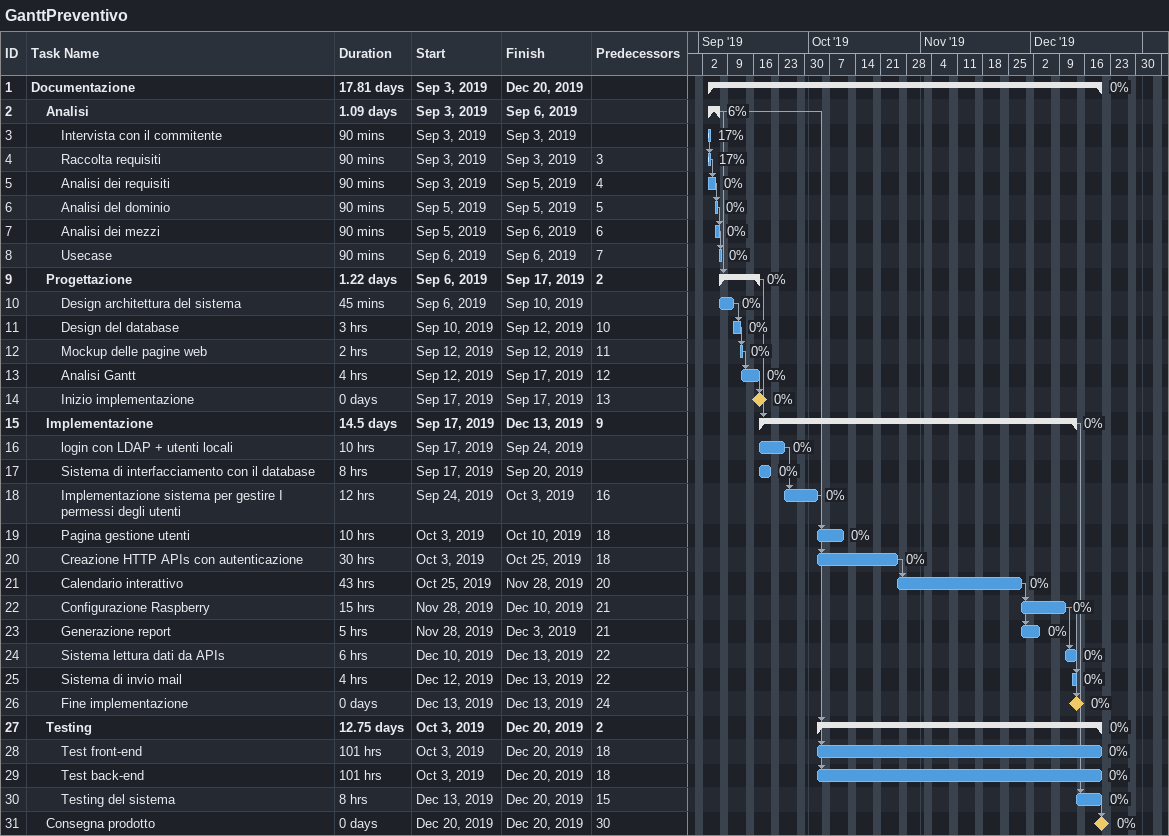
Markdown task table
GanttPreventivo

| ID | Level | Task | Duration | Start | Finish | Predecessors | % complete |
|---|---|---|---|---|---|---|---|
| 1 | 1 | **Documentazione** | 17.81d | 2019-09-03 | 2019-12-20 |  | 0 |
| 2 | 2 | **Analisi** | 1.09d | 2019-09-03 | 2019-09-06 |  | 6 |
| 3 | 3 | Intervista con il commitente | 90min | 2019-09-03 | 2019-09-03 |  | 17 |
| 4 | 3 | Raccolta requisiti | 90min | 2019-09-03 | 2019-09-03 | 3 | 17 |
| 5 | 3 | Analisi dei requisiti | 90min | 2019-09-03 | 2019-09-05 | 4 | 0 |
| 6 | 3 | Analisi del dominio | 90min | 2019-09-05 | 2019-09-05 | 5 | 0 |
| 7 | 3 | Analisi dei mezzi | 90min | 2019-09-05 | 2019-09-06 | 6 | 0 |
| 8 | 3 | Usecase | 90min | 2019-09-06 | 2019-09-06 | 7 | 0 |
| 9 | 2 | **Progettazione** | 1.22d | 2019-09-06 | 2019-09-17 | 2 | 0 |
| 10 | 3 | Design architettura del sistema | 45min | 2019-09-06 | 2019-09-10 |  | 0 |
| 11 | 3 | Design del database | 3h | 2019-09-10 | 2019-09-12 | 10 | 0 |
| 12 | 3 | Mockup delle pagine web | 2h | 2019-09-12 | 2019-09-12 | 11 | 0 |
| 13 | 3 | Analisi Gantt | 4h | 2019-09-12 | 2019-09-17 | 12 | 0 |
| 14 | 3 | Inizio implementazione | 0d | 2019-09-17 | 2019-09-17 | 13 | 0 |
| 15 | 2 | **Implementazione** | 14.5d | 2019-09-17 | 2019-12-13 | 9 | 0 |
| 16 | 3 | login con LDAP + utenti locali | 10h | 2019-09-17 | 2019-09-24 |  | 0 |
| 17 | 3 | Sistema di interfacciamento con il database | 8h | 2019-09-17 | 2019-09-20 |  | 0 |
| 18 | 3 | Implementazione sistema per gestire I permessi degli utenti | 12h | 2019-09-24 | 2019-10-03 | 16 | 0 |
| 19 | 3 | Pagina gestione utenti | 10h | 2019-10-03 | 2019-10-10 | 18 | 0 |
| 20 | 3 | Creazione HTTP APIs con autenticazione | 30h | 2019-10-03 | 2019-10-25 | 18 | 0 |
| 21 | 3 | Calendario interattivo | 43h | 2019-10-25 | 2019-11-28 | 20 | 0 |
| 22 | 3 | Configurazione Raspberry | 15h | 2019-11-28 | 2019-12-10 | 21 | 0 |
| 23 | 3 | Generazione report | 5h | 2019-11-28 | 2019-12-03 | 21 | 0 |
| 24 | 3 | Sistema lettura dati da APIs | 6h | 2019-12-10 | 2019-12-13 | 22 | 0 |
| 25 | 3 | Sistema di invio mail | 4h | 2019-12-12 | 2019-12-13 | 22 | 0 |
| 26 | 3 | Fine implementazione | 0d | 2019-12-13 | 2019-12-13 | 24 | 0 |
| 27 | 2 | **Testing** | 12.75d | 2019-10-03 | 2019-12-20 | 2 | 0 |
| 28 | 3 | Test front-end | 101h | 2019-10-03 | 2019-12-20 | 18 | 0 |
| 29 | 3 | Test back-end | 101h | 2019-10-03 | 2019-12-20 | 18 | 0 |
| 30 | 3 | Testing del sistema | 8h | 2019-12-13 | 2019-12-20 | 15 | 0 |
| 31 | 2 | Consegna prodotto | 0d | 2019-12-20 | 2019-12-20 | 30 | 0 |
